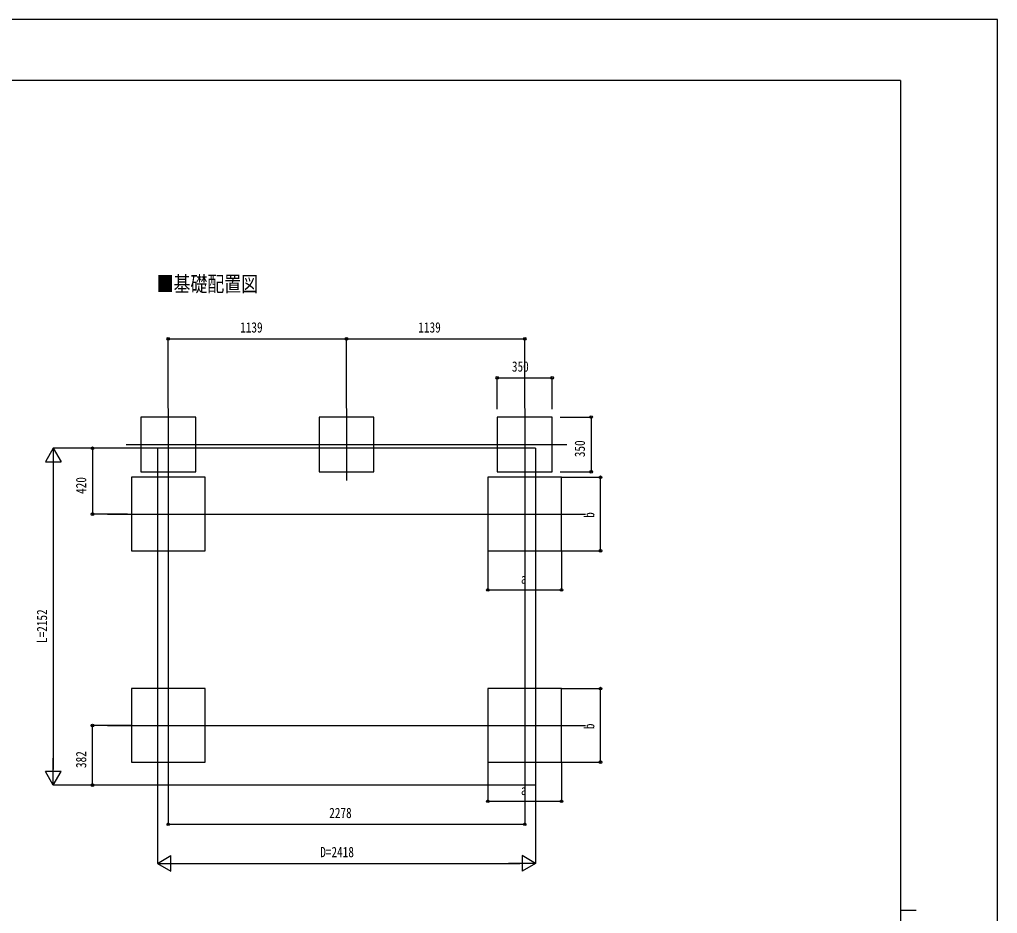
# Model space of a CAD drawing. Units: millimetres, scale not verified. Extents: x -8410 to 8410, y -5940 to 5940.
# Drawn here: x 2159 to 8410, y 229 to 5940 of the extents above; entities that cross this region are included whole.
import ezdxf
from ezdxf.enums import TextEntityAlignment as Align

# ---------------------------------------------------------------- set-up
doc = ezdxf.new("R2010")
doc.units = ezdxf.units.MM
doc.header["$LTSCALE"] = 30
for name, color, linetype in [('0-2_USER1', 3, 'Continuous'), ('0-4_YKK_12', 2, 'Continuous'), ('0-6_YKK_A1', 4, 'Continuous'), ('0-7_YKK_D', 6, 'Continuous'), ('0-8_YKK_ZWAK', 7, 'Continuous')]:
    doc.layers.add(name, color=color, linetype=linetype)
doc.styles.add('ＭＳ ゴシック', font='')
doc.styles.get('ＭＳ ゴシック').set_extended_font_data('MS Gothic')

msp = doc.modelspace()

# ---------------------------------------------------------------- linework, layer by layer
at = {"layer": '0-4_YKK_12'}
for p, q in [((3110.04, 3455.34), (3110.04, 2995.95)), ((4249.04, 3455.34), (4249.04, 2995.95)), ((5388.04, 3455.34), (5388.04, 2995.95)), ((2841.33, 3225.64), (5656.85, 3225.64)), ((3110.04, 3124.46), (3110.04, 2467.67)), ((5388.04, 3093.62), (5388.04, 2467.67)), ((2721.33, 2780.64), (5776.85, 2780.64)), ((3110.04, 1743.46), (3110.04, 1095.48)), ((5388.04, 1743.46), (5388.04, 1117.51)), ((2721.33, 1430.48), (5776.85, 1430.48))]:
    msp.add_line(p, q, dxfattribs=at)
at = {"layer": '0-6_YKK_A1'}
for p, q in [((5458.04, 3200.65), (3040.04, 3200.65)), ((3040.04, 3200.65), (3040.04, 1048.65)), ((5458.04, 3200.65), (5458.04, 1048.65)), ((5458.04, 1048.65), (3040.04, 1048.65))]:
    msp.add_line(p, q, dxfattribs=at)
for points in [[(2935.04, 3050.64), (3285.04, 3050.64), (3285.04, 3400.64), (2935.04, 3400.64)], [(4074.04, 3050.64), (4424.04, 3050.64), (4424.04, 3400.64), (4074.04, 3400.64)], [(5213.04, 3050.64), (5563.04, 3050.64), (5563.04, 3400.64), (5213.04, 3400.64)], [(2875.04, 2545.64), (3345.04, 2545.64), (3345.04, 3015.64), (2875.04, 3015.64)], [(5153.04, 2545.64), (5623.04, 2545.64), (5623.04, 3015.64), (5153.04, 3015.64)], [(2875.04, 1195.48), (3345.04, 1195.48), (3345.04, 1665.48), (2875.04, 1665.48)], [(5153.04, 1195.48), (5623.04, 1195.48), (5623.04, 1665.48), (5153.04, 1665.48)]]:
    msp.add_lwpolyline(points, close=True, dxfattribs=at)
at = {"layer": '0-7_YKK_D'}
for p, q in [((3110.04, 3456.34), (3110.04, 3901.64)), ((3110.04, 3900.64), (4249.04, 3900.64)), ((4249.04, 3456.34), (4249.04, 3901.64)), ((4249.04, 3457.34), (4249.04, 3901.64)), ((4249.04, 3900.64), (5388.04, 3900.64)), ((5388.04, 3456.34), (5388.04, 3901.64)), ((5213.04, 3450.64), (5213.04, 3651.64)), ((5213.04, 3650.64), (5563.04, 3650.64)), ((5563.04, 3450.64), (5563.04, 3651.64)), ((5615.59, 3400.64), (5814.04, 3400.64)), ((5813.04, 3400.64), (5813.04, 3050.64)), ((2375.04, 3200.65), (2325.04, 3114.04)), ((3039.04, 3200.65), (2374.04, 3200.65)), ((2375.04, 3200.65), (2425.04, 3114.04)), ((2375.04, 3200.65), (2375.04, 3027.44)), ((3040.04, 3200.65), (2624.04, 3200.65)), ((2625.04, 3200.65), (2625.04, 2780.64)), ((2325.04, 3114.04), (2425.04, 3114.04)), ((2375.04, 3100.65), (2375.04, 1148.65)), ((5615.59, 3050.64), (5814.04, 3050.64)), ((5624.04, 3015.64), (5874.04, 3015.64)), ((5873.04, 2545.64), (5873.04, 3015.64)), ((2849.56, 2780.64), (2624.04, 2780.64)), ((5153.04, 2544.64), (5153.04, 2294.64)), ((5623.04, 2544.64), (5623.04, 2294.64)), ((5624.04, 2545.64), (5874.04, 2545.64)), ((3110.04, 2467.67), (3110.04, 1744.46)), ((5388.04, 2467.17), (5388.04, 1743.96)), ((5153.04, 2295.64), (5623.04, 2295.64)), ((5624.04, 1665.48), (5874.04, 1665.48)), ((5873.04, 1195.48), (5873.04, 1665.48)), ((2871.59, 1430.48), (2624.04, 1430.48)), ((2625.04, 1048.65), (2625.04, 1430.48)), ((2375.04, 1048.65), (2375.04, 1221.85)), ((5153.04, 1194.48), (5153.04, 944.48)), ((5623.04, 1194.48), (5623.04, 944.48)), ((5624.04, 1195.48), (5874.04, 1195.48)), ((2375.04, 1048.65), (2325.04, 1135.25)), ((2425.04, 1135.25), (2325.04, 1135.25)), ((2375.04, 1048.65), (2425.04, 1135.25)), ((3110.04, 1094.48), (3110.04, 797.65)), ((5388.04, 1116.51), (5388.04, 797.65)), ((3038.04, 1048.65), (2374.04, 1048.65)), ((3039.04, 1048.65), (2624.04, 1048.65)), ((3040.04, 1047.65), (3040.04, 547.65)), ((5458.04, 1047.65), (5458.04, 547.65)), ((5153.04, 945.48), (5623.04, 945.48)), ((3110.04, 798.65), (5388.04, 798.65)), ((3040.04, 548.65), (3126.64, 598.65)), ((3126.64, 498.65), (3126.64, 598.65)), ((5458.04, 548.65), (5371.44, 598.65)), ((5371.44, 598.65), (5371.44, 498.65)), ((3040.04, 548.65), (3126.64, 498.65)), ((3040.04, 548.65), (3213.24, 548.65)), ((3140.04, 548.65), (5358.04, 548.65)), ((5458.04, 548.65), (5284.83, 548.65)), ((5458.04, 548.65), (5371.44, 498.65))]:
    msp.add_line(p, q, dxfattribs=at)
for centre in [(3110.04, 3900.64), (4249.04, 3900.64), (4249.04, 3900.64), (5388.04, 3900.64), (5213.04, 3650.64), (5563.04, 3650.64), (5813.04, 3400.64), (2625.04, 3200.65), (5813.04, 3050.64), (5873.04, 3015.64), (2625.04, 2780.64), (5873.04, 2545.64), (5153.04, 2295.64), (5623.04, 2295.64), (5873.04, 1665.48), (2625.04, 1430.48), (5873.04, 1195.48), (2625.04, 1048.65), (5153.04, 945.48), (5623.04, 945.48), (3110.04, 798.65), (5388.04, 798.65)]:
    msp.add_circle(centre, 8.5, dxfattribs=at)
at = {"layer": '0-8_YKK_ZWAK'}
for p, q in [((7790.04, 5550), (-7809.96, 5550)), ((7790.04, 5550), (7790.04, -5050)), ((7790.04, 250), (7890.04, 250))]:
    msp.add_line(p, q, dxfattribs=at)
msp.add_lwpolyline([(-8410, -5940), (8410, -5940), (8410, 5940), (-8410, 5940)], close=True, dxfattribs=at)

# ---------------------------------------------------------------- texts
at = {"layer": '0-2_USER1', "style": 'ＭＳ ゴシック', "width": 0.8}
msp.add_text('■基礎配置図', height=98.97, dxfattribs=at).set_placement((3035.6, 4172), align=Align.BOTTOM_LEFT)
at = {"layer": '0-7_YKK_D', "style": 'ＭＳ ゴシック', "width": 0.8}
for s, p in [('1139', (3569.14, 3920.64)), ('1139', (4708.14, 3920.64)), ('350', (5306.44, 3670.64)), ('a', (5364.04, 2315.64)), ('a', (5364.04, 965.48)), ('2278', (4138.64, 818.65)), ('D=2418', (4081.04, 568.65))]:
    msp.add_text(s, height=65.98, dxfattribs=at).set_placement(p, align=Align.BOTTOM_LEFT)
for s, p in [('350', (5793.04, 3144.04)), ('420', (2605.04, 2909.04)), ('b', (5853.04, 2756.64)), ('L=2152', (2355.04, 1956.65)), ('b', (5853.04, 1406.48)), ('382', (2605.04, 1157.97))]:
    msp.add_text(s, height=65.98, rotation=90, dxfattribs=at).set_placement(p, align=Align.BOTTOM_LEFT)

doc.saveas('drawing.dxf')
